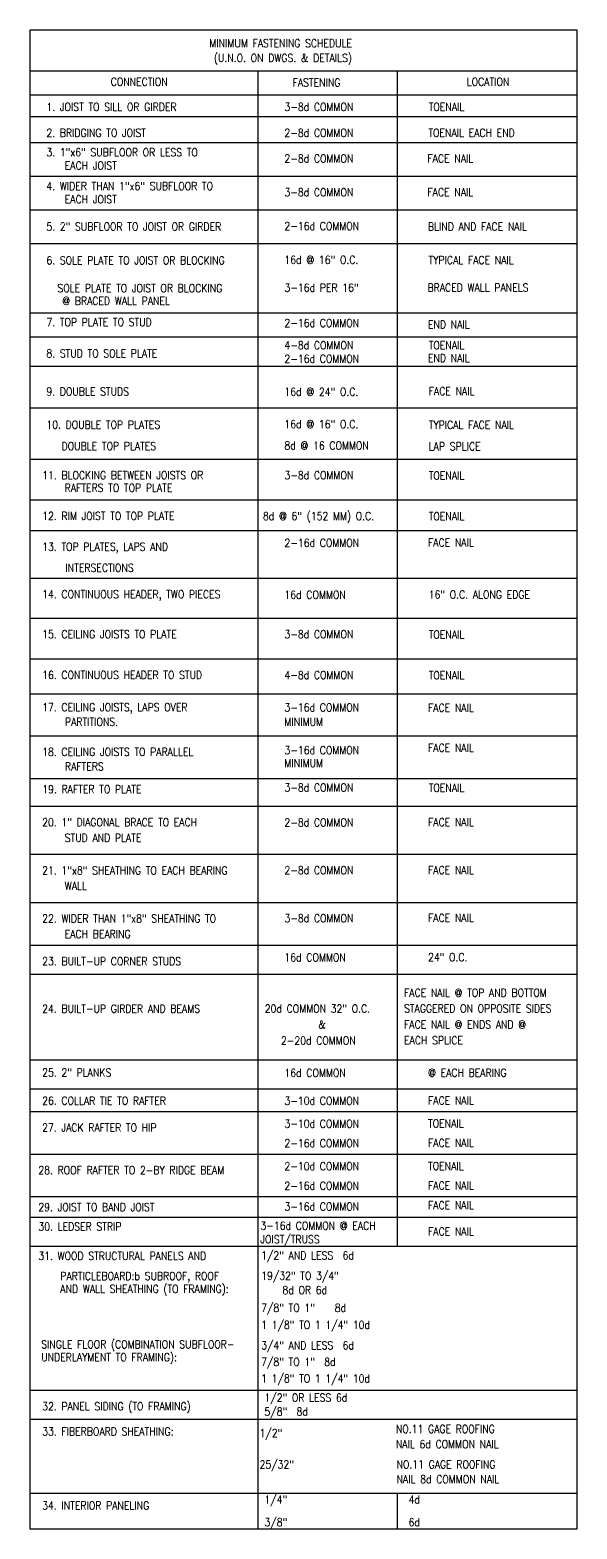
# Model space of a CAD drawing. Extents: x 4834 to 83801, y -13735 to 32221.
# Drawn here: x 11081.6 to 11201, y -4793.3 to -4465.5 of the extents above; entities that cross this region are included whole.
import ezdxf

# ---------------------------------------------------------------- set-up
doc = ezdxf.new("R2010")
doc.units = 0
doc.header["$LTSCALE"] = 8
doc.header["$MEASUREMENT"] = 0
doc.layers.add('S-ANNO-TEXT', color=50, linetype='Continuous')
doc.styles.add('RomanS', font='romans.shx')

msp = doc.modelspace()

# ---------------------------------------------------------------- linework, layer by layer
at = {"layer": 'S-ANNO-TEXT', "color": 3}
for p, q in [((11081.57011, -4793.28504), (11081.57011, -4465.53623)), ((11081.57011, -4465.53623), (11201.02465, -4465.53623)), ((11201.02465, -4465.53623), (11200.99068, -4793.28504)), ((11200.98916, -4793.28504), (11081.57011, -4793.28504))]:
    msp.add_line(p, q, dxfattribs=at)
at = {"layer": 'S-ANNO-TEXT'}
for p, q in [((11081.57011, -4474.43301), (11200.98916, -4474.43301)), ((11131.35306, -4474.43301), (11131.35306, -4793.28504)), ((11161.80124, -4474.43301), (11161.80124, -4731.43717)), ((11081.57011, -4479.68015), (11200.98916, -4479.68015)), ((11081.57011, -4484.47906), (11201.0433, -4484.47906)), ((11081.57011, -4490.10988), (11201.0433, -4490.10988)), ((11081.57011, -4497.49069), (11201.0433, -4497.49069)), ((11081.57011, -4504.87151), (11201.0433, -4504.87151)), ((11081.57011, -4512.25232), (11201.0433, -4512.25232)), ((11081.57011, -4527.3764), (11201.0433, -4527.3764)), ((11081.57011, -4532.59992), (11201.0433, -4532.59992)), ((11081.57011, -4539.0486), (11201.0433, -4539.0486)), ((11081.57011, -4548.17941), (11201.0433, -4548.17941)), ((11081.57011, -4559.35629), (11201.0433, -4559.35629)), ((11081.57011, -4568.26889), (11201.0433, -4568.26889)), ((11081.57011, -4574.9972), (11201.0433, -4574.9972)), ((11081.57011, -4585.39012), (11201.0433, -4585.39012)), ((11081.57011, -4594.11836), (11201.0433, -4594.11836)), ((11081.57011, -4603.03097), (11201.0433, -4603.03097)), ((11081.57011, -4610.67562), (11201.0433, -4610.67562)), ((11081.57011, -4619.8427), (11201.0433, -4619.8427)), ((11081.57011, -4629.20815), (11201.0433, -4629.20815)), ((11081.57011, -4635.2398), (11201.0433, -4635.2398)), ((11081.57011, -4645.76261), (11201.0433, -4645.76261)), ((11081.57011, -4656.28541), (11201.0433, -4656.28541)), ((11081.57011, -4665.62696), (11201.0433, -4665.62696)), ((11081.57011, -4671.96653), (11201.0433, -4671.96653)), ((11081.57011, -4690.72135), (11201.0433, -4690.72135)), ((11081.57011, -4697.06092), (11201.0433, -4697.06092)), ((11081.57011, -4701.99492), (11201.0433, -4701.99492)), ((11081.57011, -4711.29979), (11201.0433, -4711.29979)), ((11081.57011, -4720.60467), (11201.0433, -4720.60467)), ((11081.57011, -4725.0976), (11201.0433, -4725.0976)), ((11081.57011, -4731.43717), (11201.0433, -4731.43717)), ((11081.57011, -4762.92782), (11201.0433, -4762.92782)), ((11081.57011, -4769.26739), (11201.0433, -4769.26739)), ((11081.57011, -4785.45759), (11201.0433, -4785.45759)), ((11161.80124, -4785.45759), (11161.80124, -4793.28504))]:
    msp.add_line(p, q, dxfattribs=at)

# ---------------------------------------------------------------- texts
at = {"layer": 'S-ANNO-TEXT', "color": 3, "style": 'RomanS', "width": 0.85}
for s, p in [('MINIMUM FASTENING SCHEDULE ', (11120.73624, -4469.31781)), ('(U.N.O. ON DWGS. & DETAILS)', (11121.7405, -4472.53632)), ('CONNECTION', (11099.19898, -4477.74)), ('FASTENING ', (11138.92592, -4477.90165)), ('LOCATION', (11176.95765, -4477.74))]:
    msp.add_text(s, height=1.75, dxfattribs=at).set_placement(p)
at = {"layer": 'S-ANNO-TEXT', "style": 'RomanS', "width": 0.85}
for s, p in [('1. JOIST TO SILL OR GIRDER', (11085.14688, -4483.23324)), ('3-8d COMMON', (11137.14446, -4483.23324)), ('TOENAIL', (11168.6572, -4483.23324)), ('2. BRIDGING TO JOIST', (11085.14688, -4488.89454)), ('2-8d COMMON', (11137.14446, -4488.89454)), ('TOENAIL EACH END', (11168.588, -4488.89454)), ('3. 1"x6" SUBFLOOR OR LESS TO ', (11085.14688, -4493.16083)), ('2-8d COMMON', (11137.14446, -4494.52536)), ('FACE NAIL', (11168.38064, -4494.51549)), ('EACH JOIST', (11089.17, -4496.05042)), ('4. WIDER THAN 1"x6" SUBFLOOR TO ', (11085.14688, -4500.54164)), ('EACH JOIST', (11089.17, -4503.43123)), ('3-8d COMMON', (11137.14446, -4501.90617)), ('FACE NAIL', (11168.37845, -4501.87655)), ('5. 2" SUBFLOOR TO JOIST OR GIRDER', (11085.14688, -4509.39833)), ('2-16d COMMON', (11137.14446, -4509.28699)), ('BLIND AND FACE NAIL', (11168.47864, -4509.39711)), ('6. SOLE PLATE TO JOIST OR BLOCKING', (11085.14688, -4516.77915)), ('16d @ 16" O.C.', (11137.14446, -4516.6678)), ('TYPICAL FACE NAIL', (11168.6178, -4516.71087)), ('   SOLE PLATE TO JOIST OR BLOCKING ', (11084.2266, -4522.86451)), ('3-16d PER 16" ', (11137.14446, -4522.75317)), ('BRACED WALL PANELS', (11168.39684, -4522.75062)), ('@ BRACED WALL PANEL', (11088.60913, -4525.63655)), ('7. TOP PLATE TO STUD', (11085.14688, -4530.29086)), ('2-16d COMMON', (11137.14446, -4530.48137)), ('END NAIL', (11168.47864, -4530.82005)), ('8. STUD TO SOLE PLATE', (11085.14688, -4537.12674)), ('4-8d COMMON', (11137.14446, -4535.354)), ('TOENAIL', (11168.6572, -4535.34086)), ('2-16d COMMON', (11137.14446, -4538.30423)), ('END NAIL', (11168.47864, -4538.13343)), ('9. DOUBLE STUDS', (11085.14688, -4545.44965)), ('16d @ 24" O.C.', (11137.14446, -4545.51383)), ('FACE NAIL', (11168.6572, -4545.37174)), ('10. DOUBLE TOP PLATES', (11085.14688, -4552.70624)), ('16d @ 16" O.C.', (11137.14446, -4552.59489)), ('TYPICAL FACE NAIL', (11168.6572, -4552.75256)), ('   DOUBLE TOP PLATES', (11085.14688, -4557.39603)), ('8d @ 16 COMMON', (11137.14446, -4557.28469)), ('LAP SPLICE', (11168.6572, -4557.44235)), ('11. BLOCKING BETWEEN JOISTS OR ', (11084.2266, -4563.757)), ('3-8d COMMON', (11137.14446, -4563.77177)), ('TOENAIL', (11168.6572, -4563.82968)), ('RAFTERS TO TOP PLATE', (11089.14711, -4566.52905)), ('12. RIM JOIST TO TOP PLATE', (11084.2266, -4572.66961)), ('8d @ 6" (152 MM) O.C.', (11132.44544, -4572.68437)), ('TOENAIL', (11168.6572, -4572.74229)), ('13. TOP PLATES, LAPS AND ', (11084.2266, -4579.39791)), ('2-16d COMMON', (11137.14446, -4578.54807)), ('FACE NAIL', (11168.50943, -4578.49612)), ('INTERSECTIONS', (11089.30246, -4584.00064)), ('14. CONTINUOUS HEADER, TWO PIECES', (11084.2266, -4589.79083)), ('16d COMMON', (11137.14446, -4589.89767)), ('16" O.C. ALONG EDGE', (11168.6572, -4589.86351)), ('15. CEILING JOISTS TO PLATE', (11084.2266, -4598.51908)), ('3-8d COMMON', (11137.14446, -4598.53384)), ('TOENAIL', (11168.6572, -4598.59176)), ('16. CONTINUOUS HEADER TO STUD', (11084.2266, -4607.43168)), ('4-8d COMMON', (11137.14446, -4607.44645)), ('TOENAIL', (11168.6572, -4607.50436)), ('17. CEILING JOISTS, LAPS OVER ', (11084.2266, -4614.49383)), ('3-16d COMMON', (11137.14446, -4614.53532)), ('FACE NAIL', (11168.50943, -4614.58103)), ('PARTITIONS.', (11089.20709, -4617.67838)), ('MINIMUM', (11137.14446, -4617.70014)), ('18. CEILING JOISTS TO PARALLEL ', (11084.2266, -4624.24342)), ('3-16d COMMON', (11137.14446, -4623.87841)), ('FACE NAIL', (11168.50943, -4623.34163)), ('RAFTERS ', (11089.20709, -4627.42796)), ('MINIMUM', (11137.14446, -4626.69482)), ('19. RAFTER TO PLATE', (11084.25267, -4632.41258)), ('3-8d COMMON', (11137.14446, -4632.05025)), ('TOENAIL', (11168.6572, -4632.10816)), ('20. 1" DIAGONAL BRACE TO EACH', (11084.2266, -4639.64051)), ('2-8d COMMON', (11137.14446, -4639.67559)), ('FACE NAIL', (11168.50943, -4639.62365)), ('STUD AND PLATE', (11089.14874, -4643.03713)), ('21. 1"x8" SHEATHING TO EACH BEARING', (11084.2266, -4650.16332)), ('2-8d COMMON', (11137.14446, -4650.12642)), ('FACE NAIL', (11168.50943, -4650.07447)), ('WALL', (11089.14874, -4653.55994)), ('22. WIDER THAN 1"x8" SHEATHING TO', (11084.2266, -4660.68613)), ('3-8d COMMON', (11137.14446, -4660.61628)), ('FACE NAIL', (11168.50943, -4660.56434)), ('EACH BEARING', (11089.14874, -4664.08275)), ('23. BUILT-UP CORNER STUDS', (11084.2266, -4670.02768)), ('16d COMMON', (11137.14446, -4669.17784)), ('24" O.C.', (11168.50943, -4669.12589)), ('FACE NAIL @ TOP AND BOTTOM', (11163.27717, -4676.90205)), ('24. BUILT-UP GIRDER AND BEAMS', (11084.2266, -4680.39912)), ('20d COMMON 32" O.C.', (11132.83833, -4680.38625)), ('STAGGERED ON OPPOSITE SIDES', (11163.27717, -4680.359)), ('&', (11144.5264, -4683.81886)), ('FACE NAIL @ ENDS AND @ ', (11163.27717, -4683.85478)), ('2-20d COMMON ', (11136.37551, -4687.37562)), ('EACH SPLICE', (11163.27717, -4687.31052)), ('25. 2" PLANKS', (11084.2266, -4694.3612)), ('16d COMMON', (11137.14446, -4694.44484)), ('@ EACH BEARING', (11168.50943, -4694.3929)), ('26. COLLAR TIE TO RAFTER', (11084.2266, -4700.51021)), ('3-10d COMMON', (11137.14446, -4700.5444)), ('FACE NAIL', (11168.50943, -4700.49245)), ('27. JACK RAFTER TO HIP', (11084.2266, -4706.39564)), ('3-10d COMMON', (11137.14446, -4705.5458)), ('TOENAIL', (11168.50943, -4705.49385)), ('2-16d COMMON', (11137.14446, -4709.80919)), ('FACE NAIL', (11168.50943, -4709.75724)), ('28. ROOF RAFTER TO 2-BY RIDGE BEAM', (11083.39147, -4715.70051)), ('2-10d COMMON', (11137.14446, -4714.85067)), ('TOENAIL', (11168.50943, -4714.79872)), ('2-16d COMMON', (11137.14446, -4719.11406)), ('FACE NAIL', (11168.50943, -4719.06212)), ('29. JOIST TO BAND JOIST', (11083.39147, -4723.78262)), ('3-16d COMMON', (11137.14446, -4723.66644)), ('FACE NAIL', (11168.50943, -4723.38763)), ('3-16d COMMON @ EACH ', (11131.89391, -4727.85221)), ('30. LEDSER STRIP', (11083.39147, -4728.03099)), ('JOIST/TRUSS', (11131.89391, -4730.8201)), ('FACE NAIL', (11168.50943, -4729.10332)), ('1/2" AND LESS  6d', (11132.06254, -4734.33688)), ('31. WOOD STRUCTURAL PANELS AND', (11083.39147, -4734.44927)), ('PARTICLEBOARD:b SUBROOF, ROOF ', (11088.19097, -4738.84546)), ('19/32" TO 3/4" ', (11132.06254, -4738.78087)), ('AND WALL SHEATHING (TO FRAMING):', (11088.19097, -4741.66826)), ('8d OR 6d', (11136.71411, -4741.91307)), ('7/8" TO 1"   8d', (11132.06254, -4745.80191)), ('1 1/8" TO 1 1/4" 10d', (11132.06254, -4749.52987)), ('SINGLE FLOOR (COMBINATION SUBFLOOR-', (11084.0188, -4753.78123)), ('3/4" AND LESS  6d', (11132.06254, -4754.00069)), ('UNDERLAYMENT TO FRAMING):', (11084.0188, -4756.60403)), ('7/8" TO 1"  8d', (11132.06254, -4757.62572)), ('1 1/8" TO 1 1/4" 10d', (11132.06254, -4761.25074)), ('32. PANEL SIDING (TO FRAMING)', (11084.2266, -4767.32854)), ('1/2" OR LESS 6d', (11132.772, -4765.43848)), ('5/8"  8d', (11132.772, -4768.49348)), ('33. FIBERBOARD SHEATHING:', (11084.2266, -4772.83479)), ('1/2"', (11131.7088, -4773.16712)), ('NO.11 GAGE ROOFING', (11161.48673, -4772.29194)), ('NAIL 6d COMMON NAIL', (11161.48673, -4775.61069)), ('25/32"', (11131.7088, -4780.03772)), ('NO.11 GAGE ROOFING', (11161.62853, -4780.04263)), ('NAIL 8d COMMON NAIL', (11161.62853, -4783.28329)), ('34. INTERIOR PANELING', (11084.2266, -4789.02499)), ('1/4"', (11132.772, -4787.73512)), ('4d', (11164.25622, -4787.73512)), ('3/8"', (11132.772, -4792.68234)), ('6d', (11164.25622, -4792.68234))]:
    msp.add_text(s, height=1.75, dxfattribs=at).set_placement(p)

doc.saveas('drawing.dxf')
